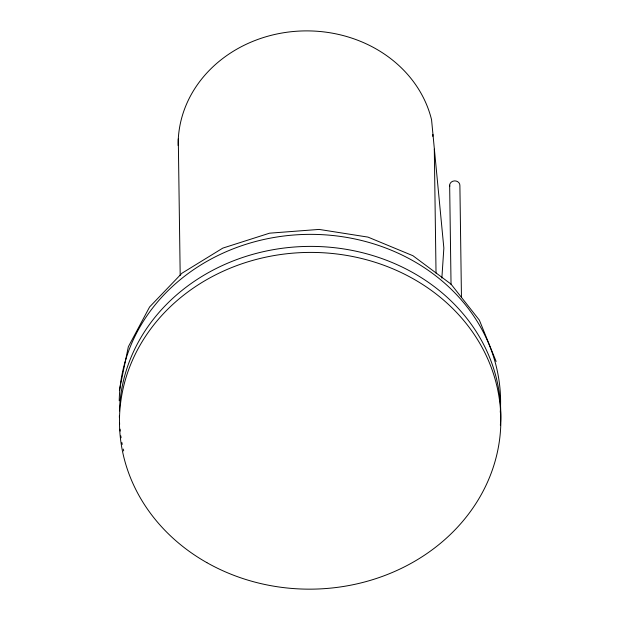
<?xml version="1.0" encoding="UTF-8"?>
<svg xmlns="http://www.w3.org/2000/svg" width="620" height="620" viewBox="0 0 620 620"><rect width="100%" height="100%" fill="white"/><g stroke="black" fill="none" stroke-linecap="round" stroke-linejoin="round"><path stroke-width="0.93" d="M432.799 136.385L432.93 134.447M441.866 278.062L443.858 248.101L431.559 119.737A128.162 113.158 -0.8 0 0 292.028 31.636A128.162 113.158 -0.8 0 0 178.142 145.576M119.373 390.305L128.348 346.743L149.606 306.954L181.954 273.219L222.805 248.108L269.584 233.174L319.106 229.415L368.001 237.111L412.928 255.719L451.027 284.115L479.361 320.145L496.139 361.46M461.458 297.585L459.893 185.613A5.123 4.526 -0.8 0 0 454.351 180.9A5.123 4.526 -0.8 0 0 449.764 186.38M449.647 185.202L451.042 284.627M434.302 149.164L436.031 273.087M178.289 138.927L180.195 275.427M119.234 400.822A190.704 168.376 -0.8 0 1 317.045 234.453A190.704 168.376 -0.8 0 1 500.262 412.254M119.443 410.952A190.704 168.376 -0.8 0 1 318.835 246.543A190.704 168.376 -0.8 0 1 500.363 425.235M123.69 450.949A190.704 168.376 -0.8 0 1 123.248 449.089M122.241 444.416A190.704 168.376 -0.8 0 1 121.876 442.525M121.078 437.782A190.704 168.376 -0.8 0 1 120.799 435.875M120.21 431.094A190.704 168.376 -0.8 0 1 120.024 429.172M119.652 424.367A190.704 168.376 -0.8 0 1 119.544 422.445M119.397 417.64A190.704 168.376 -0.8 0 1 119.381 415.725M206.879 562.65A190.704 168.376 -0.8 0 0 500.627 428.412A190.704 168.376 -0.8 0 0 222.975 271.304A190.704 168.376 -0.8 0 0 206.879 562.65"/></g></svg>
